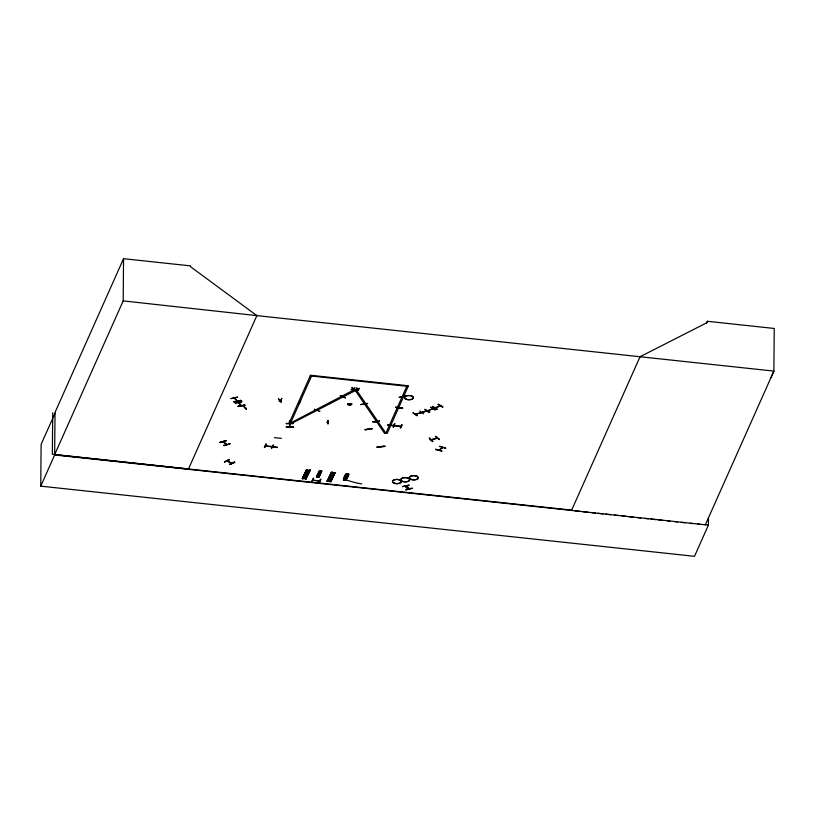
<?xml version="1.0" encoding="UTF-8"?>
<svg xmlns="http://www.w3.org/2000/svg" width="815" height="815" viewBox="0 0 815 815"><rect width="100%" height="100%" fill="white"/><g stroke="black" fill="none" stroke-linecap="round" stroke-linejoin="round"><path stroke-width="1.22" d="M286.371 426.805L286.381 427.335L293.502 427.284M708.469 517.535L708.398 525.135L694.502 556.309L40.75 486.148L41.117 444.389L55.013 413.215M52.71 412.828L52.354 454.25L188.489 468.992M40.75 486.148L54.646 454.974L55.023 412.431L123.554 258.691L190.476 265.873L190.466 266.658L256.868 315.619L773.873 371.1L774.25 328.465L707.328 321.283L706.299 323.596M571.661 510.109L54.646 454.627L123.187 300.888L123.554 258.691M226.091 440.497L220.081 442.27M223.891 445.153L224.105 445.662L230.115 443.859M229.178 459.599L224.471 461.81M224.471 462.156L229.433 459.416M229.616 464.489C239.396 459.762 233.416 463.857 229.575 464.204M233.976 401.836C248.29 398.973 239.233 401.805 233.976 401.489M234.547 461.81L229.647 464.55M235.301 402.916L241.811 401.581M237.593 397.037L230.92 398.545M238.357 406.553L238.194 406.033M240.486 400.155L240.649 400.674L234.139 401.999M243.502 406.227L246.436 409.375L243.542 405.941M238.347 406.512L244.867 405.208L244.704 404.698M264.712 447.567L266.138 443.941L264.712 447.221M270.498 446.457L277.457 447.221M271.68 448.321C275.062 441.913 273.117 445.418 271.68 447.965M281.399 438.378L274.441 437.614M278.435 398.78L281.287 401.897M280.34 401.866L281.817 398.24L280.35 401.52M293.369 423.403L286.248 423.413M289.529 420.897L289.468 424.635L289.865 424.279M293.492 426.795L293.502 427.325M299.024 403.812L300.664 400.542L298.993 403.517M311.931 481.869L313.51 478.252M311.544 481.828L313.561 478.232M318.869 482.337C320.438 483.224 321.976 474.544 318.96 482.653M319.949 411.015L319.684 411.504L314.417 409.191M327.987 423.596C326.795 415.619 329.301 424.91 327.946 423.566M345.438 397.7L340.201 395.632L345.468 397.964M347.883 404.943C360.25 403.792 339.926 402.467 350.858 405.208M353.017 388.786L351.825 389.723L351.275 389.315M351.265 389.662L352.793 388.918L352.019 387.573M354.912 387.879L353.139 388.775L352.549 387.624M353.017 389.132L354.128 389.978L353.364 388.643M357.541 389.275L356.349 390.212L355.788 389.804M355.788 390.151L357.316 389.397L356.532 388.052M359.435 388.368L357.663 389.254L357.062 388.113M357.53 389.621L358.651 390.456L357.887 389.132M371.976 428.507L365.191 429.495M360.668 404.515L367.575 403.364M372.618 421.671C372.211 422.578 380.259 422.282 379.403 420.693M372.628 421.722L379.423 421.039M377.131 447.333C392.321 444.715 383.07 447.527 377.009 446.814M383.804 446.121L377.029 447.14M387.818 424.798L387.736 425.328L394.868 425.634L387.808 425.084M393.258 426.938L394.827 423.606M394.47 423.871L393.309 426.907M395.703 407.459L402.753 408.04L395.713 407.113M400.267 428.028C403.629 419.674 401.571 428.761 400.267 427.681M405.371 395.407L399.156 397.384M405.483 485.832L408.59 488.898M406.196 485.934L409.344 488.929M402.59 486.657L409.048 485.037M405.901 489.917L412.156 488.104M413.439 412.573L413.103 413.022L417.321 415.446M419.705 410.984L423.596 413.847M425.155 409.212C423.708 410.23 429.821 412.991 429.699 411.85M420.387 413.001L426.377 411.239L426.174 410.74M429.332 438.083C437.737 444.552 428.965 440.446 429.373 438.042M432.612 406.318L437.156 408.957M435.179 409.731L430.911 407.286M435.485 436.341L439.489 439.519L435.526 436.361M435.852 449.075L435.638 449.574L441.893 450.909M438.378 404.393L442.942 407.062L438.093 404.199M439.621 446.223L445.866 448.24L439.652 446.488M707.328 321.283L707.318 322.506L640.04 356.736M293.369 423.668L286.248 423.759M270.488 446.732L277.446 447.547M234.486 398.392L237.022 400.797M238.438 402.702L238.968 402.855M227.609 461.158L226.855 461.025L231.969 463.399M360.77 404.617L367.555 403.629M365.171 429.76L371.966 428.863M371.946 428.772L365.151 429.76M442.107 447.771L442.759 447.537M435.811 449.391L441.862 451.184M289.61 423.831L289.783 427.101M231.063 398.637L237.572 397.282M241.78 401.846L235.26 403.18M220.04 442.535L226.071 440.742M376.112 421.437L375.868 421.508M380.513 446.61L380.228 446.651M399.34 397.455L405.34 395.642M429.617 412.186L425.073 409.548L429.658 412.125M436.85 409.425L432.317 406.756L436.881 409.375M413.378 412.889L417.321 415.793L413.103 413.011M224.431 462.054L229.392 459.691M770.99 377.793L773.873 371.1L705.342 524.829M188.326 469.348L257.031 315.252M256.959 315.629L123.187 300.888M266.118 444.206L264.355 447.486M311.564 376.041L290.639 422.965L289.284 422.822L310.495 375.257L408.447 385.77L387.237 433.325L384.568 433.376L355.126 390.242L354.097 389.794L290.639 422.965L291.668 423.413L356.45 390.049L385.882 433.183L406.807 386.269M571.498 510.475L640.203 356.379M393.309 427.254L394.827 423.963M302.956 478.67L302.263 478.578L306.46 469.654L307 469.705L302.762 478.66L303.486 478.711L307.408 469.511L302.956 478.67L307.683 469.786M302.284 478.599L306.725 469.542L302.722 478.639M305.075 478.914L309.517 469.756L305.105 478.935L306.032 478.884L310.199 469.939M305.289 478.802L309.486 469.878M305.554 478.976L309.792 470.031M305.747 478.996L310.474 470.102M316.383 476.867L319.225 470.917L321.66 471.029L319.032 477.172L316.424 476.877M317.127 476.948C319.286 470.601 321.894 467.066 316.974 476.846M316.546 476.785L319.796 470.815M318.859 477.05C327.712 457.775 311.636 489.937 321.833 471.213M318.563 477.132L321.334 471.162M327.039 481.237L327.762 481.349L332.174 472.282L328.241 481.38L332.174 472.17L327.09 481.268L331.247 472.323L331.776 472.364L327.579 481.288M327.273 481.135L331.501 472.201M332.214 472.293L328.017 481.217M329.841 481.573L334.109 472.659L334.965 472.496L331.053 481.696L329.912 481.584M330.095 481.451L334.323 472.537M334.486 472.7L330.32 481.634L334.7 472.71L334.109 472.659M330.737 481.533L335.006 472.619L330.523 481.655M345.56 480.025C353.516 471.956 343.95 471.07 343.573 479.699M343.421 479.77C353.119 461.005 337.889 492.403 346.966 473.902M344.174 479.852L346.171 473.81M344.124 479.852L346.823 473.79M348.209 473.872L345.244 479.984L345.835 479.954M345.54 480.015L348.331 474.055M346.029 480.066L348.657 473.923L345.387 479.903M313.51 478.487L311.89 481.777M319.704 480.982L312.807 480.31M320.845 479.393L319.256 482.714M317.504 410.24L317.942 409.976L317.269 410.088M342.901 396.946L342.555 396.874M402.294 396.722L402.62 396.661M226.998 444.593L223.259 441.73M407.846 487.645L407.143 487.737M438.776 450.226L442.698 447.547L439.346 450.125M432.826 408.712L427.335 410.821L427.895 410.628M427.539 410.933L432.897 408.865M434.803 407.948L435.556 407.846M439.774 406.002L440.283 405.819L434.894 407.887M440.426 405.962L435.057 408.02M326.978 422.18L327.61 422.129M327.762 422.302L327.06 422.292M237.369 401.123L234.486 398.066M422.954 411.687L422.985 411.677M223.015 441.812L226.794 444.654M305.584 478.976L306.257 479.047M327.712 481.308L328.262 481.37M415.304 414.285L421.212 412.492M421.335 412.665L415.446 414.407M348.087 474.035L348.81 474.116M343.37 479.76L345.866 479.872M364.03 404.25L364.417 404.25M437.38 438.226L431.247 439.754M245.091 407.714L245.529 407.612M279.28 400.899L279.902 400.756L279.178 400.888M272.363 446.742L265.435 445.999M394.093 425.552L400.909 426.286M400.97 426.449L394.053 425.685M312.777 480.167L319.633 480.972M353.364 388.989L354.912 388.225M357.887 389.478L359.435 388.714M231.735 463.073L231.888 463.378M289.794 426.805L289.702 424.095M430.941 407.317L435.22 409.976M432.755 408.702L432.541 409.018M289.427 421.202L289.865 424.625M420.224 412.879L426.204 411.066M219.867 442.453L226.091 440.844M229.942 443.706L223.942 445.499M431.206 439.784L437.248 438.103M402.457 486.555L409.038 485.292M407.551 487.319L407.337 487.767M412.176 488.348L405.788 489.805M238.673 402.579L241.036 405.463M238.235 406.379L244.867 405.208M238.194 406.379L244.745 405.045M245.722 407.734L245.06 407.867M227.039 460.923L232.061 463.256M289.722 423.016L290.385 422.853M289.804 423.005L290.334 422.832M406.522 485.822L409.65 488.898M438.144 404.474L442.688 407.113M310.209 375.898L408.162 386.412M352.009 387.92L352.538 387.971M356.532 388.398L357.062 388.46M54.646 454.974L708.398 525.135M575.288 510.883L580.341 511.433M582.857 511.698L587.91 512.248M591.69 512.655L595.48 513.073M598.006 513.338L603.049 513.888M605.576 514.163L610.629 514.713M614.408 515.121L618.198 515.528M621.988 515.936L625.767 516.353M628.294 516.618L633.347 517.168M637.126 517.576L640.916 517.994M644.706 518.401L648.485 518.809M651.012 519.084L656.065 519.634M658.581 519.899L662.371 520.316M667.424 520.856L669.94 521.131M674.993 521.682L677.52 521.957M681.299 522.364L685.089 522.772M690.132 523.322L692.658 523.597M697.711 524.137L700.238 524.412M402.681 408.142L395.723 407.378M346.059 474.269L348.382 474.524M319.062 471.365L321.375 471.63M344.837 476.856L347.159 477.121M317.84 473.963L320.163 474.218M344.551 477.458L346.874 477.722M317.555 474.564L319.877 474.829M344.307 477.998L346.62 478.262M317.31 475.104L319.623 475.359M344.022 478.599L346.344 478.863M317.025 475.705L319.337 475.97M316.831 476.113L319.154 476.368M343.828 479.006L346.151 479.271M265.547 446.029L272.302 446.579M278.496 399.055L281.338 402.182M327.966 420.479L327.936 423.922M435.526 436.585L439.183 439.519M238.703 402.61L241.535 405.615M361.809 483.916A92.054 81.918 -50.5 0 1 344.908 479.302M286.371 427.091L293.492 427.142L286.371 427.091M348.637 403.965C349.35 406.593 352.701 402.671 348.637 403.965M405.157 486.127L408.234 489.245L405.157 486.127M406.013 399.167A4.432 2.109 0.5 0 0 413.317 398.077A4.432 2.109 0.5 0 0 407.602 395.601A4.432 2.109 0.5 0 0 406.013 399.167A4.432 2.109 0.5 0 0 413.317 398.097A4.432 2.109 0.5 0 0 407.602 395.621A4.432 2.109 0.5 0 0 406.013 399.177M411.29 479.556A4.432 2.109 0.5 0 0 418.197 478.008A4.432 2.109 0.5 0 0 411.84 475.919A4.432 2.109 0.5 0 0 411.29 479.556M411.28 479.414A4.452 2.119 0.5 0 0 418.217 477.855A4.452 2.119 0.5 0 0 411.83 475.756A4.452 2.119 0.5 0 0 411.28 479.414M394.379 483.356A4.432 2.109 0.5 0 0 401.286 481.818A4.432 2.109 0.5 0 0 394.929 479.719A4.432 2.109 0.5 0 0 394.379 483.356M394.368 483.193A4.452 2.119 0.5 0 0 401.306 481.645A4.452 2.119 0.5 0 0 394.929 479.546A4.452 2.119 0.5 0 0 394.368 483.193M402.732 481.543A4.432 2.109 0.5 0 0 409.639 479.994A4.432 2.109 0.5 0 0 403.293 477.906A4.432 2.109 0.5 0 0 402.732 481.543M402.722 481.39A4.452 2.119 0.5 0 0 409.66 479.841A4.452 2.119 0.5 0 0 403.282 477.733A4.452 2.119 0.5 0 0 402.722 481.39"/></g></svg>
